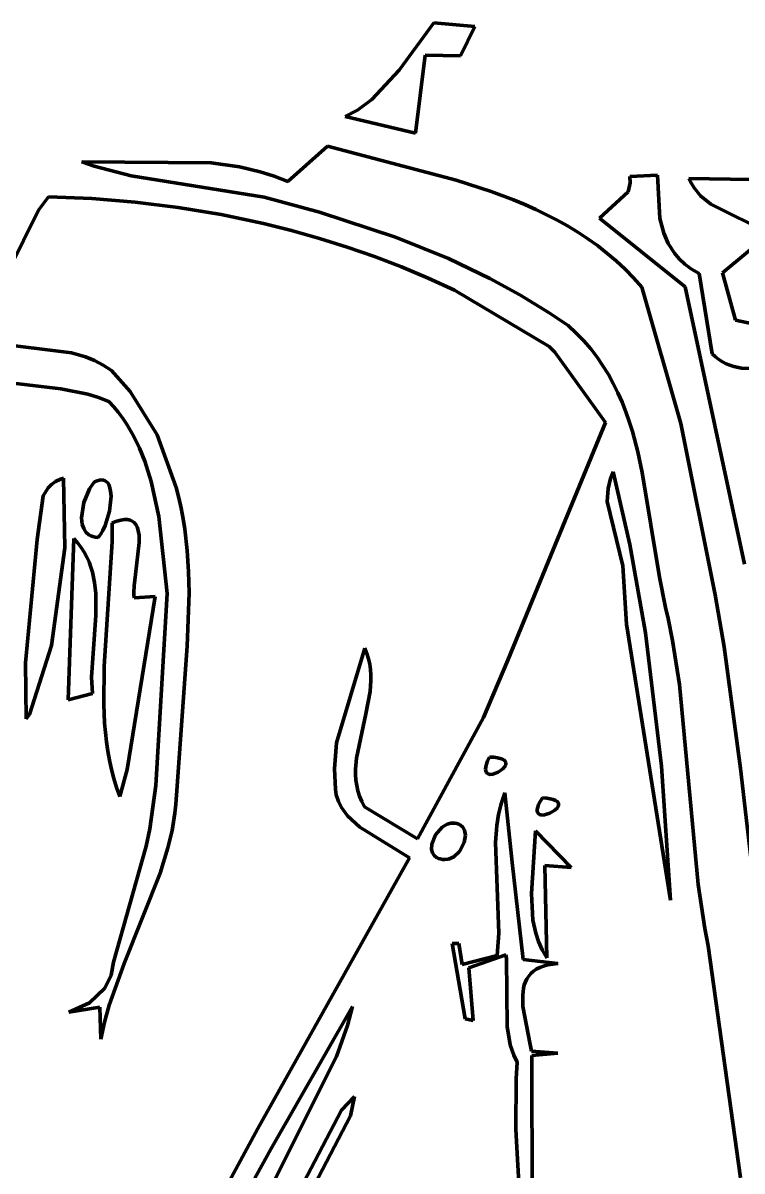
# Model space of a CAD drawing. Header units: millimetres. Extents: x 0 to 14.2, y 0 to 19.5.
# Drawn here: x 5.626 to 6.376, y 9.523 to 10.72 of the extents above; entities that cross this region are included whole.
import ezdxf

# ---------------------------------------------------------------- set-up
doc = ezdxf.new("R2010")
doc.units = ezdxf.units.MM
doc.layers.add('color#010101ff', color=7, linetype='CONTINUOUS', lineweight=100)
doc.layers.add('color#fdfdfdff', color=7, linetype='CONTINUOUS', lineweight=100)

msp = doc.modelspace()

# ---------------------------------------------------------------- linework, layer by layer
at = {"layer": 'color#010101ff'}
for p, q in [((6.0544, 10.7201), (6.0183, 10.6709)), ((6.097, 10.7165), (6.0544, 10.7201)), ((6.082, 10.6858), (6.097, 10.7165)), ((6.0353, 10.6051), (6.0452, 10.6864)), ((6.0452, 10.6864), (6.082, 10.6858)), ((6.0183, 10.6709), (5.9896, 10.6403)), ((5.9746, 10.6293), (5.962, 10.6224)), ((5.9896, 10.6403), (5.9746, 10.6293)), ((5.962, 10.6224), (6.0353, 10.6051)), ((5.9434, 10.5917), (5.902, 10.5548)), ((6.0776, 10.5561), (5.9434, 10.5917)), ((5.6875, 10.5752), (5.7001, 10.5707)), ((5.8222, 10.5743), (5.6875, 10.5752)), ((5.7001, 10.5707), (5.7388, 10.5607)), ((5.8516, 10.5701), (5.8222, 10.5743)), ((5.8734, 10.5649), (5.8516, 10.5701)), ((5.7388, 10.5607), (5.8775, 10.5383)), ((5.8878, 10.5603), (5.8734, 10.5649)), ((5.902, 10.5548), (5.8878, 10.5603)), ((6.2876, 10.5615), (6.2587, 10.56)), ((6.2587, 10.56), (6.2591, 10.5534)), ((6.2899, 10.5162), (6.2876, 10.5615)), ((6.4464, 10.556), (6.3201, 10.5578)), ((6.3201, 10.5578), (6.3217, 10.5544)), ((6.1139, 10.5444), (6.0776, 10.5561)), ((6.2591, 10.5534), (6.2568, 10.5441)), ((6.3217, 10.5544), (6.3255, 10.5481)), ((6.3255, 10.5481), (6.3323, 10.5399)), ((5.6527, 10.5389), (5.6421, 10.525)), ((5.6978, 10.5371), (5.6527, 10.5389)), ((5.7429, 10.5334), (5.6978, 10.5371)), ((5.7878, 10.5278), (5.7429, 10.5334)), ((5.8775, 10.5383), (5.935, 10.5228)), ((6.1375, 10.5355), (6.1139, 10.5444)), ((6.1491, 10.5307), (6.1375, 10.5355)), ((6.2568, 10.5441), (6.2269, 10.5167)), ((6.3323, 10.5399), (6.3431, 10.531)), ((5.6421, 10.525), (5.5756, 10.3906)), ((5.8325, 10.5203), (5.7878, 10.5278)), ((5.935, 10.5228), (6.0145, 10.4968)), ((6.1606, 10.5256), (6.1491, 10.5307)), ((6.1718, 10.5202), (6.1606, 10.5256)), ((6.3431, 10.531), (6.4044, 10.5007)), ((5.8768, 10.5109), (5.8325, 10.5203)), ((5.9061, 10.5036), (5.8768, 10.5109)), ((6.1829, 10.5145), (6.1718, 10.5202)), ((6.1938, 10.5084), (6.1829, 10.5145)), ((6.2269, 10.5167), (6.3164, 10.445)), ((6.294, 10.5008), (6.2899, 10.5162)), ((5.9351, 10.4954), (5.9061, 10.5036)), ((6.2044, 10.502), (6.1938, 10.5084)), ((6.2148, 10.4951), (6.2044, 10.502)), ((6.2987, 10.49), (6.294, 10.5008)), ((6.4044, 10.5007), (6.3553, 10.4597)), ((5.9639, 10.4864), (5.9351, 10.4954)), ((5.9924, 10.4765), (5.9639, 10.4864)), ((6.0145, 10.4968), (6.0697, 10.4744)), ((6.2249, 10.4879), (6.2148, 10.4951)), ((6.2348, 10.4802), (6.2249, 10.4879)), ((6.305, 10.4801), (6.2987, 10.49)), ((6.0206, 10.4657), (5.9924, 10.4765)), ((6.0697, 10.4744), (6.1127, 10.4538)), ((6.2444, 10.472), (6.2348, 10.4802)), ((6.3101, 10.474), (6.305, 10.4801)), ((6.3161, 10.4685), (6.3101, 10.474)), ((6.0484, 10.4541), (6.0206, 10.4657)), ((6.2536, 10.4634), (6.2444, 10.472)), ((6.2626, 10.4542), (6.2536, 10.4634)), ((6.323, 10.4634), (6.3161, 10.4685)), ((6.3308, 10.459), (6.323, 10.4634)), ((6.0759, 10.4416), (6.0484, 10.4541)), ((6.1127, 10.4538), (6.1441, 10.4366)), ((6.2712, 10.4445), (6.2626, 10.4542)), ((6.3443, 10.375), (6.3308, 10.459)), ((6.3553, 10.4597), (6.3689, 10.4101)), ((6.1744, 10.3829), (6.0759, 10.4416)), ((6.3116, 10.3026), (6.2712, 10.4445)), ((6.3164, 10.445), (6.3783, 10.156)), ((6.1441, 10.4366), (6.1746, 10.4179)), ((6.1746, 10.4179), (6.1943, 10.4045)), ((6.1943, 10.4045), (6.2028, 10.3967)), ((6.3689, 10.4101), (6.4239, 10.3988)), ((6.2028, 10.3967), (6.2106, 10.3886)), ((5.5953, 10.3861), (5.6766, 10.3761)), ((6.1805, 10.3769), (6.1744, 10.3829)), ((6.2106, 10.3886), (6.2178, 10.3802)), ((6.2178, 10.3802), (6.2245, 10.3716)), ((5.6766, 10.3761), (5.6911, 10.3719)), ((5.6911, 10.3719), (5.7005, 10.3681)), ((5.7005, 10.3681), (5.7095, 10.3634)), ((6.2331, 10.3035), (6.1805, 10.3769)), ((6.2245, 10.3716), (6.2306, 10.3627)), ((6.3479, 10.3719), (6.3443, 10.375)), ((6.3515, 10.3691), (6.3479, 10.3719)), ((6.3553, 10.3668), (6.3515, 10.3691)), ((6.3591, 10.3648), (6.3553, 10.3668)), ((5.7095, 10.3634), (5.7182, 10.3576)), ((5.7182, 10.3576), (5.7376, 10.3359)), ((6.2306, 10.3627), (6.2363, 10.3535)), ((6.2363, 10.3535), (6.2414, 10.3441)), ((6.363, 10.3632), (6.3591, 10.3648)), ((6.3669, 10.3619), (6.363, 10.3632)), ((6.3751, 10.3603), (6.3669, 10.3619)), ((6.3835, 10.3597), (6.3751, 10.3603)), ((5.6654, 10.3388), (5.5782, 10.3488)), ((6.2414, 10.3441), (6.2462, 10.3344)), ((5.6937, 10.3332), (5.6654, 10.3388)), ((5.7048, 10.3297), (5.6937, 10.3332)), ((5.7156, 10.3253), (5.7048, 10.3297)), ((5.7376, 10.3359), (5.766, 10.2907)), ((6.2462, 10.3344), (6.2505, 10.3246)), ((5.7206, 10.3198), (5.7156, 10.3253)), ((5.7253, 10.3142), (5.7206, 10.3198)), ((6.2505, 10.3246), (6.2544, 10.3146)), ((5.7297, 10.3083), (5.7253, 10.3142)), ((5.7338, 10.3023), (5.7297, 10.3083)), ((6.2544, 10.3146), (6.258, 10.3044)), ((5.7412, 10.2898), (5.7338, 10.3023)), ((6.1735, 10.1582), (6.2331, 10.3035)), ((6.258, 10.3044), (6.2613, 10.294)), ((6.2613, 10.294), (6.2669, 10.273)), ((6.3475, 10.1238), (6.3116, 10.3026)), ((5.7476, 10.2767), (5.7412, 10.2898)), ((5.766, 10.2907), (5.7856, 10.2359)), ((5.7531, 10.2632), (5.7476, 10.2767)), ((6.2669, 10.273), (6.2716, 10.2515)), ((5.7598, 10.2421), (5.7531, 10.2632)), ((6.2413, 10.2521), (6.2385, 10.2451)), ((6.2587, 10.1762), (6.2413, 10.2521)), ((6.2716, 10.2515), (6.2895, 10.1423)), ((5.6471, 10.2272), (5.6522, 10.2354)), ((5.6522, 10.2354), (5.6557, 10.2389)), ((5.6557, 10.2389), (5.66, 10.2419)), ((5.66, 10.2419), (5.6652, 10.2444)), ((5.6652, 10.2444), (5.6682, 10.2455)), ((5.6682, 10.2455), (5.6698, 10.173)), ((5.6893, 10.22), (5.6954, 10.2345)), ((5.6954, 10.2345), (5.6992, 10.2401)), ((5.6992, 10.2401), (5.7006, 10.2415)), ((5.7006, 10.2415), (5.7033, 10.2428)), ((5.7033, 10.2428), (5.7058, 10.2435)), ((5.7058, 10.2435), (5.708, 10.2437)), ((5.708, 10.2437), (5.7099, 10.2435)), ((5.7099, 10.2435), (5.7117, 10.2428)), ((5.7117, 10.2428), (5.7131, 10.2418)), ((5.7131, 10.2418), (5.7144, 10.2405)), ((5.7144, 10.2405), (5.7155, 10.2388)), ((5.7155, 10.2388), (5.7163, 10.2368)), ((5.7163, 10.2368), (5.7174, 10.2321)), ((5.7676, 10.2057), (5.7598, 10.2421)), ((5.7856, 10.2359), (5.7884, 10.225)), ((6.236, 10.2348), (6.2351, 10.2213)), ((6.2385, 10.2451), (6.236, 10.2348)), ((5.6407, 10.1816), (5.6471, 10.2272)), ((5.7178, 10.2267), (5.7162, 10.2111)), ((5.7174, 10.2321), (5.7178, 10.2267)), ((5.7884, 10.225), (5.7909, 10.2141)), ((5.687, 10.2043), (5.6893, 10.22)), ((5.7162, 10.2111), (5.7117, 10.196)), ((5.7909, 10.2141), (5.7929, 10.2031)), ((6.2351, 10.2213), (6.2513, 10.1541)), ((5.6879, 10.1971), (5.687, 10.2043)), ((5.719, 10.1988), (5.7237, 10.2006)), ((5.719, 10.1792), (5.719, 10.1988)), ((5.7237, 10.2006), (5.728, 10.2018)), ((5.728, 10.2018), (5.7317, 10.2024)), ((5.7317, 10.2024), (5.7349, 10.2023)), ((5.7349, 10.2023), (5.7377, 10.2018)), ((5.7377, 10.2018), (5.74, 10.2007)), ((5.74, 10.2007), (5.742, 10.1992)), ((5.742, 10.1992), (5.7436, 10.1973)), ((5.7764, 10.1252), (5.7676, 10.2057)), ((5.7929, 10.2031), (5.7947, 10.1922)), ((5.6894, 10.1929), (5.6879, 10.1971)), ((5.6916, 10.1893), (5.6894, 10.1929)), ((5.6948, 10.1865), (5.6916, 10.1893)), ((5.6967, 10.1854), (5.6948, 10.1865)), ((5.7068, 10.1867), (5.7054, 10.1851)), ((5.7093, 10.1909), (5.7068, 10.1867)), ((5.7117, 10.196), (5.7093, 10.1909)), ((5.7436, 10.1973), (5.7449, 10.1949)), ((5.7449, 10.1949), (5.7459, 10.1922)), ((5.7459, 10.1922), (5.7465, 10.1892)), ((5.7465, 10.1892), (5.747, 10.1859)), ((5.7947, 10.1922), (5.7972, 10.1702)), ((5.6287, 10.0528), (5.6407, 10.1816)), ((5.673, 10.0143), (5.6791, 10.1826)), ((5.6791, 10.1826), (5.6831, 10.1779)), ((5.6831, 10.1779), (5.6867, 10.1731)), ((5.6989, 10.1846), (5.6967, 10.1854)), ((5.7014, 10.184), (5.6989, 10.1846)), ((5.7041, 10.1837), (5.7014, 10.184)), ((5.7054, 10.1851), (5.7041, 10.1837)), ((5.7108, 10.0496), (5.719, 10.1792)), ((5.7472, 10.1785), (5.7433, 10.1449)), ((5.747, 10.1859), (5.7472, 10.1785)), ((6.275, 10.0844), (6.2587, 10.1762)), ((5.6698, 10.173), (5.6558, 10.0712)), ((5.6867, 10.1731), (5.6898, 10.1682)), ((5.6898, 10.1682), (5.6926, 10.1632)), ((5.6926, 10.1632), (5.6949, 10.1581)), ((5.7972, 10.1702), (5.7986, 10.1481)), ((5.6949, 10.1581), (5.6968, 10.1528)), ((5.6968, 10.1528), (5.6984, 10.1475)), ((6.1315, 10.0556), (6.1735, 10.1582)), ((6.2513, 10.1541), (6.255, 10.0934)), ((5.6984, 10.1475), (5.7007, 10.1366)), ((5.7433, 10.1449), (5.7418, 10.1332)), ((5.7986, 10.1481), (5.7991, 10.126)), ((6.2895, 10.1423), (6.2958, 10.1105)), ((5.7007, 10.1366), (5.7019, 10.1254)), ((5.7418, 10.1332), (5.7415, 10.1264)), ((5.7415, 10.1264), (5.7415, 10.1234)), ((5.7019, 10.1254), (5.7019, 10.1024)), ((5.7638, 10.1222), (5.7345, 9.9419)), ((5.7415, 10.1234), (5.7418, 10.1207)), ((5.7418, 10.1207), (5.7638, 10.1222)), ((5.7646, 9.925), (5.7764, 10.1252)), ((5.7991, 10.126), (5.7971, 10.0705)), ((6.357, 10.0697), (6.3475, 10.1238)), ((5.7019, 10.1024), (5.6975, 10.038)), ((6.2958, 10.1105), (6.2985, 10.0992)), ((6.255, 10.0934), (6.301, 9.8055)), ((6.2985, 10.0992), (6.3032, 10.0763)), ((6.2916, 9.9454), (6.275, 10.0844)), ((5.6558, 10.0712), (5.6329, 9.9992)), ((5.7971, 10.0705), (5.7862, 9.9151)), ((5.953, 9.9696), (5.9823, 10.0684)), ((5.9823, 10.0684), (5.9845, 10.0628)), ((6.3032, 10.0763), (6.3103, 10.0304)), ((6.3739, 9.9427), (6.357, 10.0697)), ((5.9845, 10.0628), (5.9863, 10.0572)), ((5.9863, 10.0572), (5.9875, 10.0516)), ((6.1062, 9.996), (6.1315, 10.0556)), ((5.6293, 9.9947), (5.6287, 10.0528)), ((5.7102, 10.0099), (5.7108, 10.0496)), ((5.9875, 10.0516), (5.9883, 10.0459)), ((5.9883, 10.0459), (5.9887, 10.0402)), ((5.6975, 10.038), (5.6985, 10.0211)), ((5.9887, 10.0345), (5.9878, 10.023)), ((5.9887, 10.0402), (5.9887, 10.0345)), ((6.3103, 10.0304), (6.3297, 9.8218)), ((5.6985, 10.0211), (5.673, 10.0143)), ((5.9878, 10.023), (5.9835, 9.9999)), ((5.7111, 9.9902), (5.7102, 10.0099)), ((5.6329, 9.9992), (5.6293, 9.9947)), ((5.9835, 9.9999), (5.9736, 9.9536)), ((6.0374, 9.8695), (6.1062, 9.996)), ((5.713, 9.9707), (5.7111, 9.9902)), ((5.7144, 9.961), (5.713, 9.9707)), ((5.7162, 9.9514), (5.7144, 9.961)), ((5.9508, 9.9426), (5.953, 9.9696)), ((5.7183, 9.9419), (5.7162, 9.9514)), ((5.9736, 9.9536), (5.9727, 9.9422)), ((6.1092, 9.9474), (6.1085, 9.9446)), ((6.1104, 9.9508), (6.1092, 9.9474)), ((6.1123, 9.9546), (6.1104, 9.9508)), ((6.1168, 9.9545), (6.1123, 9.9546)), ((6.1205, 9.954), (6.1168, 9.9545)), ((6.1235, 9.9534), (6.1205, 9.954)), ((6.1258, 9.9526), (6.1235, 9.9534)), ((6.1275, 9.9515), (6.1258, 9.9526)), ((6.1287, 9.9504), (6.1275, 9.9515)), ((6.1293, 9.9492), (6.1287, 9.9504)), ((6.1292, 9.9465), (6.1294, 9.9478)), ((6.1294, 9.9478), (6.1293, 9.9492)), ((5.7207, 9.9324), (5.7183, 9.9419)), ((5.7345, 9.9419), (5.7269, 9.9137)), ((5.9519, 9.9209), (5.9508, 9.9426)), ((5.9727, 9.9422), (5.9727, 9.9365)), ((5.9727, 9.9365), (5.9731, 9.9308)), ((6.1085, 9.9446), (6.1082, 9.9422)), ((6.1082, 9.9422), (6.1084, 9.9403)), ((6.1084, 9.9403), (6.109, 9.9389)), ((6.109, 9.9389), (6.1099, 9.9378)), ((6.1099, 9.9378), (6.1111, 9.9371)), ((6.1111, 9.9371), (6.1126, 9.9367)), ((6.1126, 9.9367), (6.1159, 9.9369)), ((6.1159, 9.9369), (6.1214, 9.9389)), ((6.1214, 9.9389), (6.1263, 9.9424)), ((6.1263, 9.9424), (6.1285, 9.9451)), ((6.1285, 9.9451), (6.1292, 9.9465)), ((6.301, 9.8055), (6.2916, 9.9454)), ((6.4074, 9.6519), (6.3739, 9.9427)), ((5.7236, 9.923), (5.7207, 9.9324)), ((5.7269, 9.9137), (5.7236, 9.923)), ((5.7582, 9.88), (5.7646, 9.925)), ((5.9731, 9.9308), (5.9739, 9.9252)), ((5.9739, 9.9252), (5.9751, 9.9196)), ((5.7862, 9.9151), (5.7855, 9.9057)), ((5.9525, 9.9155), (5.9519, 9.9209)), ((5.955, 9.9085), (5.9525, 9.9155)), ((5.9751, 9.9196), (5.9768, 9.914)), ((5.9768, 9.914), (5.9791, 9.9085)), ((6.1283, 9.9174), (6.1244, 9.9061)), ((6.136, 9.8448), (6.1283, 9.9174)), ((6.1674, 9.9122), (6.1651, 9.9084)), ((6.172, 9.9118), (6.1674, 9.9122)), ((6.1757, 9.9112), (6.172, 9.9118)), ((6.1788, 9.9104), (6.1757, 9.9112)), ((5.7855, 9.9057), (5.7844, 9.8964)), ((5.9582, 9.9021), (5.955, 9.9085)), ((5.9643, 9.8936), (5.9582, 9.9021)), ((5.9791, 9.9085), (5.9819, 9.903)), ((5.9819, 9.903), (6.0374, 9.8695)), ((6.1244, 9.9061), (6.1216, 9.8948)), ((6.1626, 9.9024), (6.1621, 9.9001)), ((6.1621, 9.9001), (6.1621, 9.8982)), ((6.1635, 9.9052), (6.1626, 9.9024)), ((6.1651, 9.9084), (6.1635, 9.9052)), ((6.1753, 9.8962), (6.1806, 9.8993)), ((6.1811, 9.9095), (6.1788, 9.9104)), ((6.1806, 9.8993), (6.1831, 9.9019)), ((6.1827, 9.9084), (6.1811, 9.9095)), ((6.1838, 9.9072), (6.1827, 9.9084)), ((6.1831, 9.9019), (6.1839, 9.9033)), ((6.1843, 9.9059), (6.1838, 9.9072)), ((6.1839, 9.9033), (6.1843, 9.9046)), ((6.1843, 9.9046), (6.1843, 9.9059)), ((5.7831, 9.8872), (5.7814, 9.8781)), ((5.7844, 9.8964), (5.7831, 9.8872)), ((5.977, 9.8817), (5.9643, 9.8936)), ((6.1216, 9.8948), (6.1198, 9.8833)), ((6.1621, 9.8982), (6.1626, 9.8967)), ((6.1626, 9.8967), (6.1634, 9.8956)), ((6.1634, 9.8956), (6.1646, 9.8949)), ((6.1646, 9.8949), (6.166, 9.8944)), ((6.166, 9.8944), (6.1677, 9.8943)), ((6.1677, 9.8943), (6.1695, 9.8944)), ((6.1695, 9.8944), (6.1753, 9.8962)), ((5.7545, 9.862), (5.7582, 9.88)), ((5.7814, 9.8781), (5.7771, 9.8602)), ((6.0288, 9.8496), (5.977, 9.8817)), ((6.0631, 9.8815), (6.0561, 9.8735)), ((6.0682, 9.8846), (6.0631, 9.8815)), ((6.0719, 9.8857), (6.0682, 9.8846)), ((6.0738, 9.8859), (6.0719, 9.8857)), ((6.0763, 9.8857), (6.0738, 9.8859)), ((6.0784, 9.8853), (6.0763, 9.8857)), ((6.0804, 9.8846), (6.0784, 9.8853)), ((6.082, 9.8838), (6.0804, 9.8846)), ((6.0846, 9.8815), (6.082, 9.8838)), ((6.0863, 9.8786), (6.0846, 9.8815)), ((6.0872, 9.8734), (6.0863, 9.8786)), ((6.1198, 9.8833), (6.1185, 9.8658)), ((6.1604, 9.8779), (6.1562, 9.8124)), ((6.1974, 9.8397), (6.1604, 9.8779)), ((6.0523, 9.8639), (6.052, 9.8584)), ((6.0561, 9.8735), (6.0523, 9.8639)), ((6.081, 9.8564), (6.0859, 9.8656)), ((6.0859, 9.8656), (6.0872, 9.8734)), ((6.1185, 9.8658), (6.1221, 9.7712)), ((5.7203, 9.7409), (5.7545, 9.862)), ((5.7771, 9.8602), (5.7691, 9.8338)), ((6.052, 9.8584), (6.0528, 9.855)), ((6.0528, 9.855), (6.0545, 9.8522)), ((6.0545, 9.8522), (6.0572, 9.8499)), ((6.0697, 9.8484), (6.075, 9.8508)), ((6.075, 9.8508), (6.081, 9.8564)), ((5.8707, 9.5676), (6.0288, 9.8496)), ((6.0572, 9.8499), (6.059, 9.8491)), ((6.059, 9.8491), (6.061, 9.8485)), ((6.061, 9.8485), (6.0633, 9.8481)), ((6.0633, 9.8481), (6.0659, 9.8479)), ((6.0659, 9.8479), (6.0697, 9.8484)), ((6.1473, 9.7438), (6.136, 9.8448)), ((6.1722, 9.7453), (6.17, 9.8418)), ((6.17, 9.8418), (6.1974, 9.8397)), ((5.7691, 9.8338), (5.7314, 9.7395)), ((6.3297, 9.8218), (6.3369, 9.7759)), ((6.1562, 9.8124), (6.1576, 9.7846)), ((6.1576, 9.7846), (6.1605, 9.7711)), ((6.1221, 9.7712), (6.1204, 9.7478)), ((6.1605, 9.7711), (6.1634, 9.7623)), ((6.3369, 9.7759), (6.3401, 9.758)), ((6.0802, 9.7603), (6.0733, 9.7602)), ((6.0733, 9.7602), (6.0868, 9.6818)), ((6.0837, 9.7385), (6.0802, 9.7603)), ((6.1634, 9.7623), (6.1672, 9.7537)), ((6.3401, 9.758), (6.3741, 9.5162)), ((6.1204, 9.7478), (6.0837, 9.7385)), ((6.0907, 9.7351), (6.1293, 9.7485)), ((6.1293, 9.7485), (6.1299, 9.7447)), ((6.1299, 9.7447), (6.1308, 9.6738)), ((6.1837, 9.7394), (6.1473, 9.7438)), ((6.1672, 9.7537), (6.1722, 9.7453)), ((5.7314, 9.7395), (5.7159, 9.6962)), ((5.7179, 9.7273), (5.7203, 9.7409)), ((6.0953, 9.6802), (6.0907, 9.7351)), ((6.1554, 9.7291), (6.1581, 9.7314)), ((6.1581, 9.7314), (6.1611, 9.7335)), ((6.1611, 9.7335), (6.1647, 9.7354)), ((6.1647, 9.7354), (6.1687, 9.7369)), ((6.1687, 9.7369), (6.1731, 9.7381)), ((6.1731, 9.7381), (6.1782, 9.7389)), ((6.1782, 9.7389), (6.1837, 9.7394)), ((5.7114, 9.7138), (5.7179, 9.7273)), ((6.1486, 9.7173), (6.1498, 9.7205)), ((6.1498, 9.7205), (6.1513, 9.7236)), ((6.1513, 9.7236), (6.1532, 9.7264)), ((6.1532, 9.7264), (6.1554, 9.7291)), ((5.6955, 9.6986), (5.7114, 9.7138)), ((6.1469, 9.7066), (6.1478, 9.7138)), ((6.1478, 9.7138), (6.1486, 9.7173)), ((5.674, 9.6887), (5.6955, 9.6986)), ((5.7159, 9.6962), (5.711, 9.6785)), ((6.1472, 9.6948), (6.1469, 9.7066)), ((5.7062, 9.6941), (5.674, 9.6887)), ((5.7071, 9.6606), (5.7062, 9.6941)), ((5.9694, 9.6947), (5.8843, 9.5459)), ((5.9644, 9.6747), (5.9694, 9.6947)), ((6.1548, 9.6551), (6.1472, 9.6948)), ((5.711, 9.6785), (5.7071, 9.6606)), ((5.9529, 9.6427), (5.9644, 9.6747)), ((6.0868, 9.6818), (6.0953, 9.6802)), ((6.1308, 9.6738), (6.1339, 9.6548)), ((6.1339, 9.6548), (6.1377, 9.6438)), ((6.1561, 9.6482), (6.1548, 9.6551)), ((6.1837, 9.6459), (6.1561, 9.6482)), ((5.8884, 9.5143), (5.9529, 9.6427)), ((6.1377, 9.6438), (6.1413, 9.6367)), ((6.1413, 9.6367), (6.1401, 9.6192)), ((6.1566, 9.6437), (6.1837, 9.6459)), ((6.1572, 9.3799), (6.1566, 9.6437)), ((6.1401, 9.6192), (6.1399, 9.5666)), ((5.9715, 9.601), (5.958, 9.5867)), ((5.9676, 9.5806), (5.9715, 9.601)), ((5.958, 9.5867), (5.9147, 9.5035)), ((5.9216, 9.4929), (5.9676, 9.5806)), ((5.8388, 9.5083), (5.8707, 9.5676)), ((6.1399, 9.5666), (6.1499, 9.3812)), ((5.8843, 9.5459), (5.8561, 9.4949))]:
    msp.add_line(p, q, dxfattribs=at)
at = {"layer": 'color#fdfdfdff'}
for p, q in [((6.0183, 10.6709), (6.0544, 10.7201)), ((6.0544, 10.7201), (6.097, 10.7165)), ((6.097, 10.7165), (6.082, 10.6858)), ((6.0452, 10.6864), (6.0353, 10.6051)), ((6.082, 10.6858), (6.0452, 10.6864)), ((5.9896, 10.6403), (6.0183, 10.6709)), ((5.962, 10.6224), (5.9746, 10.6293)), ((5.9746, 10.6293), (5.9896, 10.6403)), ((6.0353, 10.6051), (5.962, 10.6224)), ((5.902, 10.5548), (5.9434, 10.5917)), ((5.9434, 10.5917), (6.0776, 10.5561)), ((5.6875, 10.5752), (5.8222, 10.5743)), ((5.7001, 10.5707), (5.6875, 10.5752)), ((5.7388, 10.5607), (5.7001, 10.5707)), ((5.8222, 10.5743), (5.8516, 10.5701)), ((5.8516, 10.5701), (5.8734, 10.5649)), ((5.8775, 10.5383), (5.7388, 10.5607)), ((5.8734, 10.5649), (5.8878, 10.5603)), ((5.8878, 10.5603), (5.902, 10.5548)), ((6.2587, 10.56), (6.2876, 10.5615)), ((6.2591, 10.5534), (6.2587, 10.56)), ((6.2876, 10.5615), (6.2899, 10.5162)), ((6.3217, 10.5544), (6.3201, 10.5578)), ((6.3201, 10.5578), (6.4464, 10.556)), ((6.0776, 10.5561), (6.1139, 10.5444)), ((6.2568, 10.5441), (6.2591, 10.5534)), ((6.3255, 10.5481), (6.3217, 10.5544)), ((6.3323, 10.5399), (6.3255, 10.5481)), ((5.6421, 10.525), (5.6527, 10.5389)), ((5.6527, 10.5389), (5.6978, 10.5371)), ((5.6978, 10.5371), (5.7429, 10.5334)), ((5.7429, 10.5334), (5.7878, 10.5278)), ((5.935, 10.5228), (5.8775, 10.5383)), ((6.1139, 10.5444), (6.1375, 10.5355)), ((6.1375, 10.5355), (6.1491, 10.5307)), ((6.2269, 10.5167), (6.2568, 10.5441)), ((6.3431, 10.531), (6.3323, 10.5399)), ((5.5756, 10.3906), (5.6421, 10.525)), ((5.7878, 10.5278), (5.8325, 10.5203)), ((6.0145, 10.4968), (5.935, 10.5228)), ((6.1491, 10.5307), (6.1606, 10.5256)), ((6.1606, 10.5256), (6.1718, 10.5202)), ((6.4044, 10.5007), (6.3431, 10.531)), ((5.8325, 10.5203), (5.8768, 10.5109)), ((5.8768, 10.5109), (5.9061, 10.5036)), ((6.1718, 10.5202), (6.1829, 10.5145)), ((6.1829, 10.5145), (6.1938, 10.5084)), ((6.3164, 10.445), (6.2269, 10.5167)), ((6.2899, 10.5162), (6.294, 10.5008)), ((5.9061, 10.5036), (5.9351, 10.4954)), ((6.1938, 10.5084), (6.2044, 10.502)), ((6.2044, 10.502), (6.2148, 10.4951)), ((6.294, 10.5008), (6.2987, 10.49)), ((6.3553, 10.4597), (6.4044, 10.5007)), ((5.9351, 10.4954), (5.9639, 10.4864)), ((5.9639, 10.4864), (5.9924, 10.4765)), ((6.0697, 10.4744), (6.0145, 10.4968)), ((6.2148, 10.4951), (6.2249, 10.4879)), ((6.2249, 10.4879), (6.2348, 10.4802)), ((6.2987, 10.49), (6.305, 10.4801)), ((5.9924, 10.4765), (6.0206, 10.4657)), ((6.1127, 10.4538), (6.0697, 10.4744)), ((6.2348, 10.4802), (6.2444, 10.472)), ((6.305, 10.4801), (6.3101, 10.474)), ((6.3101, 10.474), (6.3161, 10.4685)), ((6.0206, 10.4657), (6.0484, 10.4541)), ((6.2444, 10.472), (6.2536, 10.4634)), ((6.2536, 10.4634), (6.2626, 10.4542)), ((6.3161, 10.4685), (6.323, 10.4634)), ((6.323, 10.4634), (6.3308, 10.459)), ((6.0484, 10.4541), (6.0759, 10.4416)), ((6.1441, 10.4366), (6.1127, 10.4538)), ((6.2626, 10.4542), (6.2712, 10.4445)), ((6.3308, 10.459), (6.3443, 10.375)), ((6.3689, 10.4101), (6.3553, 10.4597)), ((6.0759, 10.4416), (6.1744, 10.3829)), ((6.2712, 10.4445), (6.3116, 10.3026)), ((6.3783, 10.156), (6.3164, 10.445)), ((6.1746, 10.4179), (6.1441, 10.4366)), ((6.1943, 10.4045), (6.1746, 10.4179)), ((6.2028, 10.3967), (6.1943, 10.4045)), ((6.4239, 10.3988), (6.3689, 10.4101)), ((6.2106, 10.3886), (6.2028, 10.3967)), ((5.6766, 10.3761), (5.5953, 10.3861)), ((6.1744, 10.3829), (6.1805, 10.3769)), ((6.2178, 10.3802), (6.2106, 10.3886)), ((6.2245, 10.3716), (6.2178, 10.3802)), ((5.6911, 10.3719), (5.6766, 10.3761)), ((5.7005, 10.3681), (5.6911, 10.3719)), ((5.7095, 10.3634), (5.7005, 10.3681)), ((6.1805, 10.3769), (6.2331, 10.3035)), ((6.2306, 10.3627), (6.2245, 10.3716)), ((6.3443, 10.375), (6.3479, 10.3719)), ((6.3479, 10.3719), (6.3515, 10.3691)), ((6.3515, 10.3691), (6.3553, 10.3668)), ((6.3553, 10.3668), (6.3591, 10.3648)), ((5.7182, 10.3576), (5.7095, 10.3634)), ((5.7376, 10.3359), (5.7182, 10.3576)), ((6.2363, 10.3535), (6.2306, 10.3627)), ((6.2414, 10.3441), (6.2363, 10.3535)), ((6.3591, 10.3648), (6.363, 10.3632)), ((6.363, 10.3632), (6.3669, 10.3619)), ((6.3669, 10.3619), (6.3751, 10.3603)), ((6.3751, 10.3603), (6.3835, 10.3597)), ((5.5782, 10.3488), (5.6654, 10.3388)), ((6.2462, 10.3344), (6.2414, 10.3441)), ((5.6654, 10.3388), (5.6937, 10.3332)), ((5.6937, 10.3332), (5.7048, 10.3297)), ((5.7048, 10.3297), (5.7156, 10.3253)), ((5.766, 10.2907), (5.7376, 10.3359)), ((6.2505, 10.3246), (6.2462, 10.3344)), ((5.7156, 10.3253), (5.7206, 10.3198)), ((5.7206, 10.3198), (5.7253, 10.3142)), ((6.2544, 10.3146), (6.2505, 10.3246)), ((5.7253, 10.3142), (5.7297, 10.3083)), ((5.7297, 10.3083), (5.7338, 10.3023)), ((6.258, 10.3044), (6.2544, 10.3146)), ((5.7338, 10.3023), (5.7412, 10.2898)), ((6.2331, 10.3035), (6.1735, 10.1582)), ((6.2613, 10.294), (6.258, 10.3044)), ((6.2669, 10.273), (6.2613, 10.294)), ((6.3116, 10.3026), (6.3475, 10.1238)), ((5.7412, 10.2898), (5.7476, 10.2767)), ((5.7856, 10.2359), (5.766, 10.2907)), ((5.7476, 10.2767), (5.7531, 10.2632)), ((6.2716, 10.2515), (6.2669, 10.273)), ((5.7531, 10.2632), (5.7598, 10.2421)), ((6.2385, 10.2451), (6.2413, 10.2521)), ((6.2413, 10.2521), (6.2587, 10.1762)), ((6.2895, 10.1423), (6.2716, 10.2515)), ((5.6522, 10.2354), (5.6471, 10.2272)), ((5.6557, 10.2389), (5.6522, 10.2354)), ((5.66, 10.2419), (5.6557, 10.2389)), ((5.6652, 10.2444), (5.66, 10.2419)), ((5.6682, 10.2455), (5.6652, 10.2444)), ((5.6698, 10.173), (5.6682, 10.2455)), ((5.6954, 10.2345), (5.6893, 10.22)), ((5.6992, 10.2401), (5.6954, 10.2345)), ((5.7006, 10.2415), (5.6992, 10.2401)), ((5.7033, 10.2428), (5.7006, 10.2415)), ((5.7058, 10.2435), (5.7033, 10.2428)), ((5.708, 10.2437), (5.7058, 10.2435)), ((5.7099, 10.2435), (5.708, 10.2437)), ((5.7117, 10.2428), (5.7099, 10.2435)), ((5.7131, 10.2418), (5.7117, 10.2428)), ((5.7144, 10.2405), (5.7131, 10.2418)), ((5.7155, 10.2388), (5.7144, 10.2405)), ((5.7163, 10.2368), (5.7155, 10.2388)), ((5.7174, 10.2321), (5.7163, 10.2368)), ((5.7598, 10.2421), (5.7676, 10.2057)), ((5.7884, 10.225), (5.7856, 10.2359)), ((6.2351, 10.2213), (6.236, 10.2348)), ((6.236, 10.2348), (6.2385, 10.2451)), ((5.6471, 10.2272), (5.6407, 10.1816)), ((5.7162, 10.2111), (5.7178, 10.2267)), ((5.7178, 10.2267), (5.7174, 10.2321)), ((5.7909, 10.2141), (5.7884, 10.225)), ((5.6893, 10.22), (5.687, 10.2043)), ((5.7117, 10.196), (5.7162, 10.2111)), ((5.7929, 10.2031), (5.7909, 10.2141)), ((6.2513, 10.1541), (6.2351, 10.2213)), ((5.687, 10.2043), (5.6879, 10.1971)), ((5.7237, 10.2006), (5.719, 10.1988)), ((5.719, 10.1988), (5.719, 10.1792)), ((5.728, 10.2018), (5.7237, 10.2006)), ((5.7317, 10.2024), (5.728, 10.2018)), ((5.7349, 10.2023), (5.7317, 10.2024)), ((5.7377, 10.2018), (5.7349, 10.2023)), ((5.74, 10.2007), (5.7377, 10.2018)), ((5.742, 10.1992), (5.74, 10.2007)), ((5.7436, 10.1973), (5.742, 10.1992)), ((5.7676, 10.2057), (5.7764, 10.1252)), ((5.7947, 10.1922), (5.7929, 10.2031)), ((5.6879, 10.1971), (5.6894, 10.1929)), ((5.6894, 10.1929), (5.6916, 10.1893)), ((5.6916, 10.1893), (5.6948, 10.1865)), ((5.6948, 10.1865), (5.6967, 10.1854)), ((5.7054, 10.1851), (5.7068, 10.1867)), ((5.7068, 10.1867), (5.7093, 10.1909)), ((5.7093, 10.1909), (5.7117, 10.196)), ((5.7449, 10.1949), (5.7436, 10.1973)), ((5.7459, 10.1922), (5.7449, 10.1949)), ((5.7465, 10.1892), (5.7459, 10.1922)), ((5.747, 10.1859), (5.7465, 10.1892)), ((5.7972, 10.1702), (5.7947, 10.1922)), ((5.6407, 10.1816), (5.6287, 10.0528)), ((5.6791, 10.1826), (5.673, 10.0143)), ((5.6831, 10.1779), (5.6791, 10.1826)), ((5.6867, 10.1731), (5.6831, 10.1779)), ((5.6967, 10.1854), (5.6989, 10.1846)), ((5.6989, 10.1846), (5.7014, 10.184)), ((5.7014, 10.184), (5.7041, 10.1837)), ((5.7041, 10.1837), (5.7054, 10.1851)), ((5.719, 10.1792), (5.7108, 10.0496)), ((5.7433, 10.1449), (5.7472, 10.1785)), ((5.7472, 10.1785), (5.747, 10.1859)), ((6.2587, 10.1762), (6.275, 10.0844)), ((5.6558, 10.0712), (5.6698, 10.173)), ((5.6898, 10.1682), (5.6867, 10.1731)), ((5.6926, 10.1632), (5.6898, 10.1682)), ((5.6949, 10.1581), (5.6926, 10.1632)), ((5.7986, 10.1481), (5.7972, 10.1702)), ((5.6968, 10.1528), (5.6949, 10.1581)), ((5.6984, 10.1475), (5.6968, 10.1528)), ((6.1735, 10.1582), (6.1315, 10.0556)), ((6.255, 10.0934), (6.2513, 10.1541)), ((5.7007, 10.1366), (5.6984, 10.1475)), ((5.7418, 10.1332), (5.7433, 10.1449)), ((5.7991, 10.126), (5.7986, 10.1481)), ((6.2958, 10.1105), (6.2895, 10.1423)), ((5.7019, 10.1254), (5.7007, 10.1366)), ((5.7415, 10.1264), (5.7418, 10.1332)), ((5.7415, 10.1234), (5.7415, 10.1264)), ((5.7019, 10.1024), (5.7019, 10.1254)), ((5.7345, 9.9419), (5.7638, 10.1222)), ((5.7418, 10.1207), (5.7415, 10.1234)), ((5.7638, 10.1222), (5.7418, 10.1207)), ((5.7764, 10.1252), (5.7646, 9.925)), ((5.7971, 10.0705), (5.7991, 10.126)), ((6.3475, 10.1238), (6.357, 10.0697)), ((5.6975, 10.038), (5.7019, 10.1024)), ((6.2985, 10.0992), (6.2958, 10.1105)), ((6.301, 9.8055), (6.255, 10.0934)), ((6.3032, 10.0763), (6.2985, 10.0992)), ((6.275, 10.0844), (6.2916, 9.9454)), ((5.6329, 9.9992), (5.6558, 10.0712)), ((5.7862, 9.9151), (5.7971, 10.0705)), ((5.9823, 10.0684), (5.953, 9.9696)), ((5.9845, 10.0628), (5.9823, 10.0684)), ((6.3103, 10.0304), (6.3032, 10.0763)), ((6.357, 10.0697), (6.3739, 9.9427)), ((5.9863, 10.0572), (5.9845, 10.0628)), ((5.9875, 10.0516), (5.9863, 10.0572)), ((6.1315, 10.0556), (6.1062, 9.996)), ((5.6287, 10.0528), (5.6293, 9.9947)), ((5.7108, 10.0496), (5.7102, 10.0099)), ((5.9883, 10.0459), (5.9875, 10.0516)), ((5.9887, 10.0402), (5.9883, 10.0459)), ((5.6985, 10.0211), (5.6975, 10.038)), ((5.9878, 10.023), (5.9887, 10.0345)), ((5.9887, 10.0345), (5.9887, 10.0402)), ((6.3297, 9.8218), (6.3103, 10.0304)), ((5.673, 10.0143), (5.6985, 10.0211)), ((5.9835, 9.9999), (5.9878, 10.023)), ((5.7102, 10.0099), (5.7111, 9.9902)), ((5.6293, 9.9947), (5.6329, 9.9992)), ((5.9736, 9.9536), (5.9835, 9.9999)), ((6.1062, 9.996), (6.0374, 9.8695)), ((5.7111, 9.9902), (5.713, 9.9707)), ((5.713, 9.9707), (5.7144, 9.961)), ((5.7144, 9.961), (5.7162, 9.9514)), ((5.953, 9.9696), (5.9508, 9.9426)), ((5.7162, 9.9514), (5.7183, 9.9419)), ((5.9727, 9.9422), (5.9736, 9.9536)), ((6.1085, 9.9446), (6.1092, 9.9474)), ((6.1092, 9.9474), (6.1104, 9.9508)), ((6.1104, 9.9508), (6.1123, 9.9546)), ((6.1123, 9.9546), (6.1168, 9.9545)), ((6.1168, 9.9545), (6.1205, 9.954)), ((6.1205, 9.954), (6.1235, 9.9534)), ((6.1235, 9.9534), (6.1258, 9.9526)), ((6.1258, 9.9526), (6.1275, 9.9515)), ((6.1275, 9.9515), (6.1287, 9.9504)), ((6.1287, 9.9504), (6.1293, 9.9492)), ((6.1294, 9.9478), (6.1292, 9.9465)), ((6.1293, 9.9492), (6.1294, 9.9478)), ((5.7183, 9.9419), (5.7207, 9.9324)), ((5.7269, 9.9137), (5.7345, 9.9419)), ((5.9508, 9.9426), (5.9519, 9.9209)), ((5.9727, 9.9365), (5.9727, 9.9422)), ((5.9731, 9.9308), (5.9727, 9.9365)), ((6.1082, 9.9422), (6.1085, 9.9446)), ((6.1084, 9.9403), (6.1082, 9.9422)), ((6.109, 9.9389), (6.1084, 9.9403)), ((6.1099, 9.9378), (6.109, 9.9389)), ((6.1111, 9.9371), (6.1099, 9.9378)), ((6.1126, 9.9367), (6.1111, 9.9371)), ((6.1159, 9.9369), (6.1126, 9.9367)), ((6.1214, 9.9389), (6.1159, 9.9369)), ((6.1263, 9.9424), (6.1214, 9.9389)), ((6.1285, 9.9451), (6.1263, 9.9424)), ((6.1292, 9.9465), (6.1285, 9.9451)), ((6.2916, 9.9454), (6.301, 9.8055)), ((6.3739, 9.9427), (6.4074, 9.6519)), ((5.7207, 9.9324), (5.7236, 9.923)), ((5.7236, 9.923), (5.7269, 9.9137)), ((5.7646, 9.925), (5.7582, 9.88)), ((5.9739, 9.9252), (5.9731, 9.9308)), ((5.9751, 9.9196), (5.9739, 9.9252)), ((5.7855, 9.9057), (5.7862, 9.9151)), ((5.9519, 9.9209), (5.9525, 9.9155)), ((5.9525, 9.9155), (5.955, 9.9085)), ((5.9768, 9.914), (5.9751, 9.9196)), ((5.9791, 9.9085), (5.9768, 9.914)), ((6.1244, 9.9061), (6.1283, 9.9174)), ((6.1283, 9.9174), (6.136, 9.8448)), ((6.1651, 9.9084), (6.1674, 9.9122)), ((6.1674, 9.9122), (6.172, 9.9118)), ((6.172, 9.9118), (6.1757, 9.9112)), ((6.1757, 9.9112), (6.1788, 9.9104)), ((5.7844, 9.8964), (5.7855, 9.9057)), ((5.955, 9.9085), (5.9582, 9.9021)), ((5.9582, 9.9021), (5.9643, 9.8936)), ((5.9819, 9.903), (5.9791, 9.9085)), ((6.0374, 9.8695), (5.9819, 9.903)), ((6.1216, 9.8948), (6.1244, 9.9061)), ((6.1621, 9.9001), (6.1626, 9.9024)), ((6.1621, 9.8982), (6.1621, 9.9001)), ((6.1626, 9.9024), (6.1635, 9.9052)), ((6.1635, 9.9052), (6.1651, 9.9084)), ((6.1806, 9.8993), (6.1753, 9.8962)), ((6.1788, 9.9104), (6.1811, 9.9095)), ((6.1831, 9.9019), (6.1806, 9.8993)), ((6.1811, 9.9095), (6.1827, 9.9084)), ((6.1827, 9.9084), (6.1838, 9.9072)), ((6.1839, 9.9033), (6.1831, 9.9019)), ((6.1838, 9.9072), (6.1843, 9.9059)), ((6.1843, 9.9046), (6.1839, 9.9033)), ((6.1843, 9.9059), (6.1843, 9.9046)), ((5.7814, 9.8781), (5.7831, 9.8872)), ((5.7831, 9.8872), (5.7844, 9.8964)), ((5.9643, 9.8936), (5.977, 9.8817)), ((6.1198, 9.8833), (6.1216, 9.8948)), ((6.1626, 9.8967), (6.1621, 9.8982)), ((6.1634, 9.8956), (6.1626, 9.8967)), ((6.1646, 9.8949), (6.1634, 9.8956)), ((6.166, 9.8944), (6.1646, 9.8949)), ((6.1677, 9.8943), (6.166, 9.8944)), ((6.1695, 9.8944), (6.1677, 9.8943)), ((6.1753, 9.8962), (6.1695, 9.8944)), ((5.7582, 9.88), (5.7545, 9.862)), ((5.7771, 9.8602), (5.7814, 9.8781)), ((5.977, 9.8817), (6.0288, 9.8496)), ((6.0561, 9.8735), (6.0631, 9.8815)), ((6.0631, 9.8815), (6.0682, 9.8846)), ((6.0682, 9.8846), (6.0719, 9.8857)), ((6.0719, 9.8857), (6.0738, 9.8859)), ((6.0738, 9.8859), (6.0763, 9.8857)), ((6.0763, 9.8857), (6.0784, 9.8853)), ((6.0784, 9.8853), (6.0804, 9.8846)), ((6.0804, 9.8846), (6.082, 9.8838)), ((6.082, 9.8838), (6.0846, 9.8815)), ((6.0846, 9.8815), (6.0863, 9.8786)), ((6.0863, 9.8786), (6.0872, 9.8734)), ((6.1185, 9.8658), (6.1198, 9.8833)), ((6.1562, 9.8124), (6.1604, 9.8779)), ((6.1604, 9.8779), (6.1974, 9.8397)), ((6.052, 9.8584), (6.0523, 9.8639)), ((6.0523, 9.8639), (6.0561, 9.8735)), ((6.0859, 9.8656), (6.081, 9.8564)), ((6.0872, 9.8734), (6.0859, 9.8656)), ((6.1221, 9.7712), (6.1185, 9.8658)), ((5.7545, 9.862), (5.7203, 9.7409)), ((5.7691, 9.8338), (5.7771, 9.8602)), ((6.0528, 9.855), (6.052, 9.8584)), ((6.0545, 9.8522), (6.0528, 9.855)), ((6.0572, 9.8499), (6.0545, 9.8522)), ((6.075, 9.8508), (6.0697, 9.8484)), ((6.081, 9.8564), (6.075, 9.8508)), ((6.0288, 9.8496), (5.8707, 9.5676)), ((6.059, 9.8491), (6.0572, 9.8499)), ((6.061, 9.8485), (6.059, 9.8491)), ((6.0633, 9.8481), (6.061, 9.8485)), ((6.0659, 9.8479), (6.0633, 9.8481)), ((6.0697, 9.8484), (6.0659, 9.8479)), ((6.136, 9.8448), (6.1473, 9.7438)), ((6.1974, 9.8397), (6.17, 9.8418)), ((6.17, 9.8418), (6.1722, 9.7453)), ((5.7314, 9.7395), (5.7691, 9.8338)), ((6.3369, 9.7759), (6.3297, 9.8218)), ((6.1576, 9.7846), (6.1562, 9.8124)), ((6.1605, 9.7711), (6.1576, 9.7846)), ((6.1204, 9.7478), (6.1221, 9.7712)), ((6.1634, 9.7623), (6.1605, 9.7711)), ((6.3401, 9.758), (6.3369, 9.7759)), ((6.0733, 9.7602), (6.0802, 9.7603)), ((6.0868, 9.6818), (6.0733, 9.7602)), ((6.0802, 9.7603), (6.0837, 9.7385)), ((6.1672, 9.7537), (6.1634, 9.7623)), ((6.3741, 9.5162), (6.3401, 9.758)), ((6.0837, 9.7385), (6.1204, 9.7478)), ((6.1293, 9.7485), (6.0907, 9.7351)), ((6.1299, 9.7447), (6.1293, 9.7485)), ((6.1308, 9.6738), (6.1299, 9.7447)), ((6.1473, 9.7438), (6.1837, 9.7394)), ((6.1722, 9.7453), (6.1672, 9.7537)), ((5.7159, 9.6962), (5.7314, 9.7395)), ((5.7203, 9.7409), (5.7179, 9.7273)), ((6.0907, 9.7351), (6.0953, 9.6802)), ((6.1581, 9.7314), (6.1554, 9.7291)), ((6.1611, 9.7335), (6.1581, 9.7314)), ((6.1647, 9.7354), (6.1611, 9.7335)), ((6.1687, 9.7369), (6.1647, 9.7354)), ((6.1731, 9.7381), (6.1687, 9.7369)), ((6.1782, 9.7389), (6.1731, 9.7381)), ((6.1837, 9.7394), (6.1782, 9.7389)), ((5.7179, 9.7273), (5.7114, 9.7138)), ((6.1498, 9.7205), (6.1486, 9.7173)), ((6.1513, 9.7236), (6.1498, 9.7205)), ((6.1532, 9.7264), (6.1513, 9.7236)), ((6.1554, 9.7291), (6.1532, 9.7264)), ((5.7114, 9.7138), (5.6955, 9.6986)), ((6.1478, 9.7138), (6.1469, 9.7066)), ((6.1486, 9.7173), (6.1478, 9.7138)), ((5.6955, 9.6986), (5.674, 9.6887)), ((5.711, 9.6785), (5.7159, 9.6962)), ((6.1469, 9.7066), (6.1472, 9.6948)), ((5.674, 9.6887), (5.7062, 9.6941)), ((5.7062, 9.6941), (5.7071, 9.6606)), ((5.8843, 9.5459), (5.9694, 9.6947)), ((5.9694, 9.6947), (5.9644, 9.6747)), ((6.1472, 9.6948), (6.1548, 9.6551)), ((5.7071, 9.6606), (5.711, 9.6785)), ((5.9644, 9.6747), (5.9529, 9.6427)), ((6.0953, 9.6802), (6.0868, 9.6818)), ((6.1339, 9.6548), (6.1308, 9.6738)), ((6.1377, 9.6438), (6.1339, 9.6548)), ((6.1548, 9.6551), (6.1561, 9.6482)), ((6.1561, 9.6482), (6.1837, 9.6459)), ((5.9529, 9.6427), (5.8884, 9.5143)), ((6.1413, 9.6367), (6.1377, 9.6438)), ((6.1401, 9.6192), (6.1413, 9.6367)), ((6.1837, 9.6459), (6.1566, 9.6437)), ((6.1566, 9.6437), (6.1572, 9.3799)), ((6.1399, 9.5666), (6.1401, 9.6192)), ((5.958, 9.5867), (5.9715, 9.601)), ((5.9715, 9.601), (5.9676, 9.5806)), ((5.9147, 9.5035), (5.958, 9.5867)), ((5.9676, 9.5806), (5.9216, 9.4929)), ((5.8707, 9.5676), (5.8388, 9.5083)), ((6.1499, 9.3812), (6.1399, 9.5666)), ((5.8561, 9.4949), (5.8843, 9.5459))]:
    msp.add_line(p, q, dxfattribs=at)

doc.saveas('drawing.dxf')
